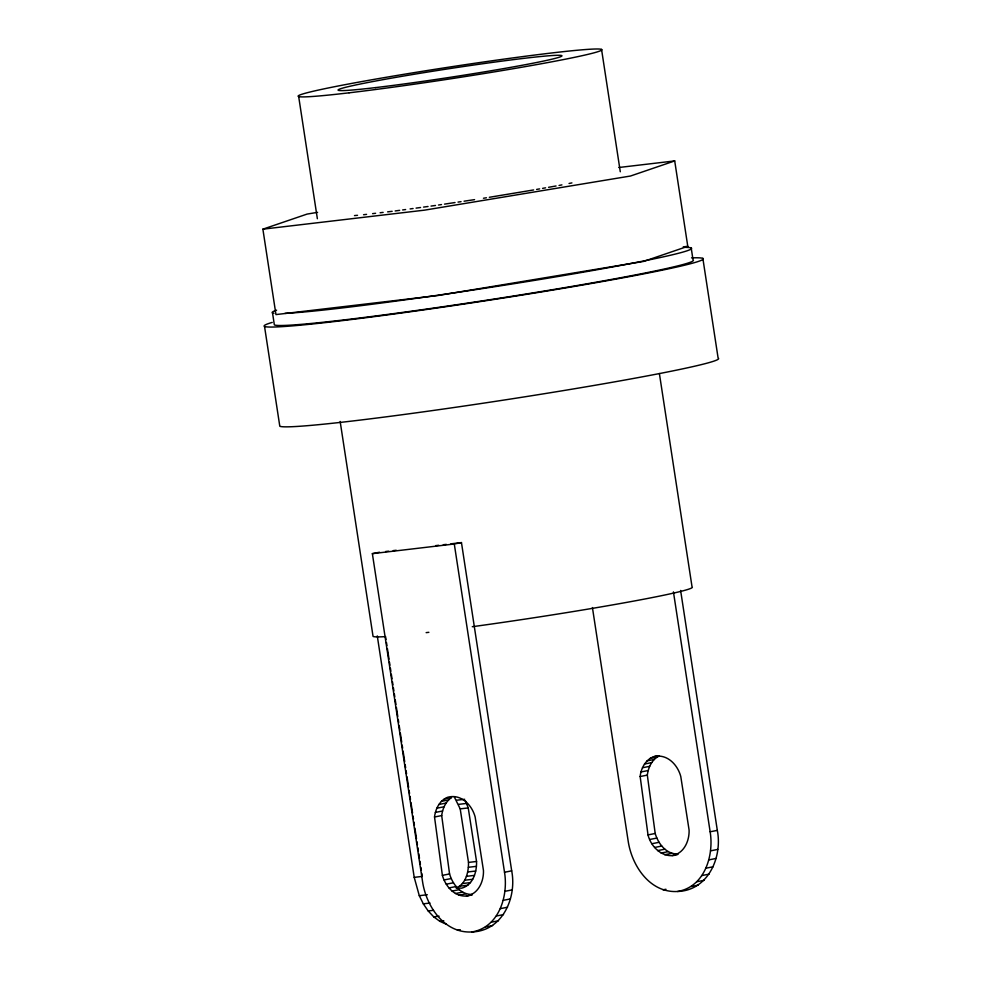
<?xml version="1.0" encoding="UTF-8"?>
<svg xmlns="http://www.w3.org/2000/svg" width="981" height="981" viewBox="0 0 981 981"><rect width="100%" height="100%" fill="white"/><g stroke="black" fill="none" stroke-linecap="round" stroke-linejoin="round"><path stroke-width="1.47" d="M456.14 887.94C465.975 884.089 468.636 871.95 468.501 862.422L460.199 808.871L454.154 796.633M456.435 887.83L461.744 888.173C473.1 884.985 476.889 872.011 476.545 861.477L468.244 807.927L465.337 800.668M434.522 816.989C435.454 808.884 439.696 800.373 447.667 797.259C461.131 793.58 471.984 805.033 475.147 816.965L483.461 870.527C483.854 881.392 478.323 894.145 466.453 896.033C454.301 896.842 445.399 886.088 442.382 875.359L434.522 816.989L441.695 815.579C442.566 808.614 445.619 801.575 451.554 797.516L444.368 798.926M471.947 931.95C499.035 927.425 508.44 896.009 504.516 872.256L454.289 544.001L461.462 542.591L511.69 870.846C516.938 897.554 502.603 931.018 471.947 931.95C444.307 933.618 426.306 906.309 422.59 881.894L372.363 553.652L379.537 552.229M677.822 854.439C663.99 859.54 651.139 847.731 648.012 834.905L640.152 776.523C641.071 767.093 647.276 756.645 657.613 755.946M677.785 853.985C666.222 854.316 658.141 843.611 655.198 833.482L647.325 775.113C648.282 767.449 651.997 759.245 659.379 755.934M592.426 607.558L628.22 841.428C631.936 865.843 649.937 893.151 677.577 891.484C704.665 886.959 714.07 855.555 710.146 831.79L673.432 591.874M677.577 891.484C708.233 890.552 722.568 857.087 717.319 830.38L680.618 590.464M672.083 855.567C683.953 853.678 689.484 840.925 689.091 830.061L680.777 776.498C677.613 764.567 666.761 753.126 653.297 756.792M618.79 167.506L674.707 160.921L687.779 246.329L643.585 261.424L437.661 295.551L275.955 314.582L262.883 229.174L307.078 214.091L317.599 212.337M674.707 160.921L630.513 176.016L424.601 210.142L262.883 229.174M559.047 185.458L561.905 184.882M569.054 183.472L571.911 182.907M649.998 758.46L657.184 757.05M441.413 801.354L448.587 799.944M647.043 760.888L654.217 759.478M438.875 804.481L446.061 803.071M644.505 764.015L651.691 762.605M436.839 808.209L444.025 806.799M642.469 767.743L649.655 766.333M435.38 812.415L442.554 811.005M641.01 771.949L648.183 770.539M640.152 776.523L647.325 775.113M442.382 875.359L449.568 873.948C452.511 884.077 460.592 894.782 472.155 894.451M648.012 834.905L655.198 833.482M444.05 879.957L451.223 878.547M649.667 839.491L656.853 838.081M504.516 872.256L511.69 870.846M710.146 831.79L717.319 830.38M446.257 884.188L453.443 882.777M651.887 843.721L659.073 842.311M448.955 887.928L456.128 886.517M654.585 847.474L661.758 846.051M452.045 891.079L459.231 889.657M657.675 850.613L664.86 849.19M455.454 893.519L462.64 892.109M661.084 853.053L668.269 851.643M459.059 895.187L466.245 893.777M664.689 854.721L671.875 853.311M466.453 896.033L472.192 894.905M504.921 891.312L512.094 889.902M710.538 850.846L717.724 849.436M503.228 900.337L510.402 898.927M708.858 859.871L716.032 858.461M500.322 908.651L507.508 907.241M705.952 868.185L713.138 866.775M496.312 916.009L503.498 914.599M701.942 875.543L709.128 874.132M491.309 922.189L498.483 920.779M696.939 881.723L704.113 880.313M457.428 930.295L460.31 929.73M663.058 889.828L665.94 889.264M485.448 926.996L492.634 925.573M691.078 886.53L698.264 885.107M533.615 189.946L489.347 197.291M536.607 189.419L539.599 188.892M542.591 188.364L545.583 187.825M548.575 187.297L556.055 185.985M483.474 198.248L486.417 197.77M438.495 205.017L441.499 204.575M444.503 204.122L455.025 202.552M458.029 202.098L461.045 201.657M464.05 201.203L474.571 199.634M395.171 210.964L399.647 210.351M402.639 209.946L405.619 209.542M410.107 208.928L413.087 208.524M416.079 208.119L420.555 207.506M423.547 207.101L428.023 206.488M431.015 206.084L435.49 205.47M363.559 214.729L366.575 214.373M372.596 213.65L375.6 213.294M380.113 212.754L383.13 212.399M387.642 211.859L392.155 211.32M683.242 246.856L687.779 246.329M385.607 551.518L388.648 551.163M393.197 550.623L396.226 550.267M435.674 545.632L438.715 545.277M443.265 544.737L446.294 544.381M450.843 543.842L461.462 542.591M372.363 553.652L454.289 544.001M456.619 800.238L464.663 799.294M458.654 804.359L466.698 803.414M460.199 808.871L468.244 807.927M468.501 862.422L476.545 861.477M468.378 867.29L476.423 866.346M377.28 635.933L414.215 877.357L422.259 876.413L421.805 873.397M467.679 871.974L475.724 871.03M466.429 876.34L474.473 875.383M464.663 880.227L472.707 879.283M462.431 883.55L470.475 882.593M459.807 886.186L467.851 885.23M414.215 877.357L419.292 895.69L427.336 894.746M419.292 895.69L423.314 903.832L430.021 903.047M423.314 903.832L428.17 910.944L433.541 910.319M428.17 910.944L433.712 916.83L439.083 916.193M433.712 916.83L439.782 921.282L443.804 920.816M354.497 215.575L357.525 215.305M439.782 921.282L446.171 924.188M702.85 258.359L718.117 358.126A222.221 8.535 -8.7 0 1 513.909 398.519A222.221 8.535 -8.7 0 1 279.806 426.269L264.539 326.501M691.213 248.009L693.04 259.977A212.117 8.142 -8.7 0 1 495.54 298.837A212.117 8.142 -8.7 0 1 274.349 324.883L272.522 312.902M659.391 373.528L692.059 586.969A161.607 6.205 -8.7 0 1 472.29 626.712M601.561 49.455L620.286 171.761M385.545 636.497L386.011 639.514M386.477 642.53L386.931 645.559M387.397 648.576L389.016 659.134M389.469 662.15L389.935 665.167M390.401 668.184L390.855 671.2M391.321 674.217L392.02 678.754M392.474 681.77L392.94 684.787M393.406 687.804L393.859 690.82M394.325 693.837L394.791 696.853M395.245 699.87L395.944 704.395M396.398 707.424L397.783 716.473M398.249 719.49L398.715 722.507M399.169 725.523L399.868 730.048M400.322 733.065L401.707 742.127M402.173 745.143L402.639 748.16M403.093 751.176L404.712 761.734M405.178 764.751L405.644 767.78M406.097 770.796L406.563 773.813M407.029 776.829L408.636 787.387M409.102 790.404L409.567 793.421M410.021 796.437L410.487 799.466M410.953 802.483L412.56 813.041M413.026 816.057L413.492 819.074M413.945 822.09L414.411 825.107M414.877 828.123L416.496 838.694M416.95 841.71L417.416 844.727M417.869 847.743L418.335 850.76M418.801 853.777L419.488 858.301M419.954 861.33L420.42 864.347M420.874 867.363L421.34 870.38M298.653 96.408L317.366 218.726M340.162 421.462L373.05 636.424A161.607 6.205 -8.7 0 0 384.405 636.681M441.695 815.579L449.568 873.948M685.351 247.371A212.117 8.142 -8.7 0 1 543.278 278.947A212.117 8.142 -8.7 0 1 284.956 313.368M273.981 313.295A212.117 8.142 -8.7 0 1 276.593 310.143M691.519 257.88A222.221 8.535 -8.7 0 1 489.826 300.112A222.221 8.535 -8.7 0 1 272.228 322.406M428.869 632.316A161.607 6.205 -8.7 0 1 426.146 632.635M375.625 87.591A113.134 4.341 -8.7 0 0 559.587 57.094A113.134 4.341 -8.7 0 0 415.11 74.102A113.134 4.341 -8.7 0 0 375.625 87.591M349.064 92.815A153.465 5.886 -8.7 0 0 598.618 51.453A153.465 5.886 -8.7 0 0 402.639 74.519A153.465 5.886 -8.7 0 0 349.064 92.815"/></g></svg>
